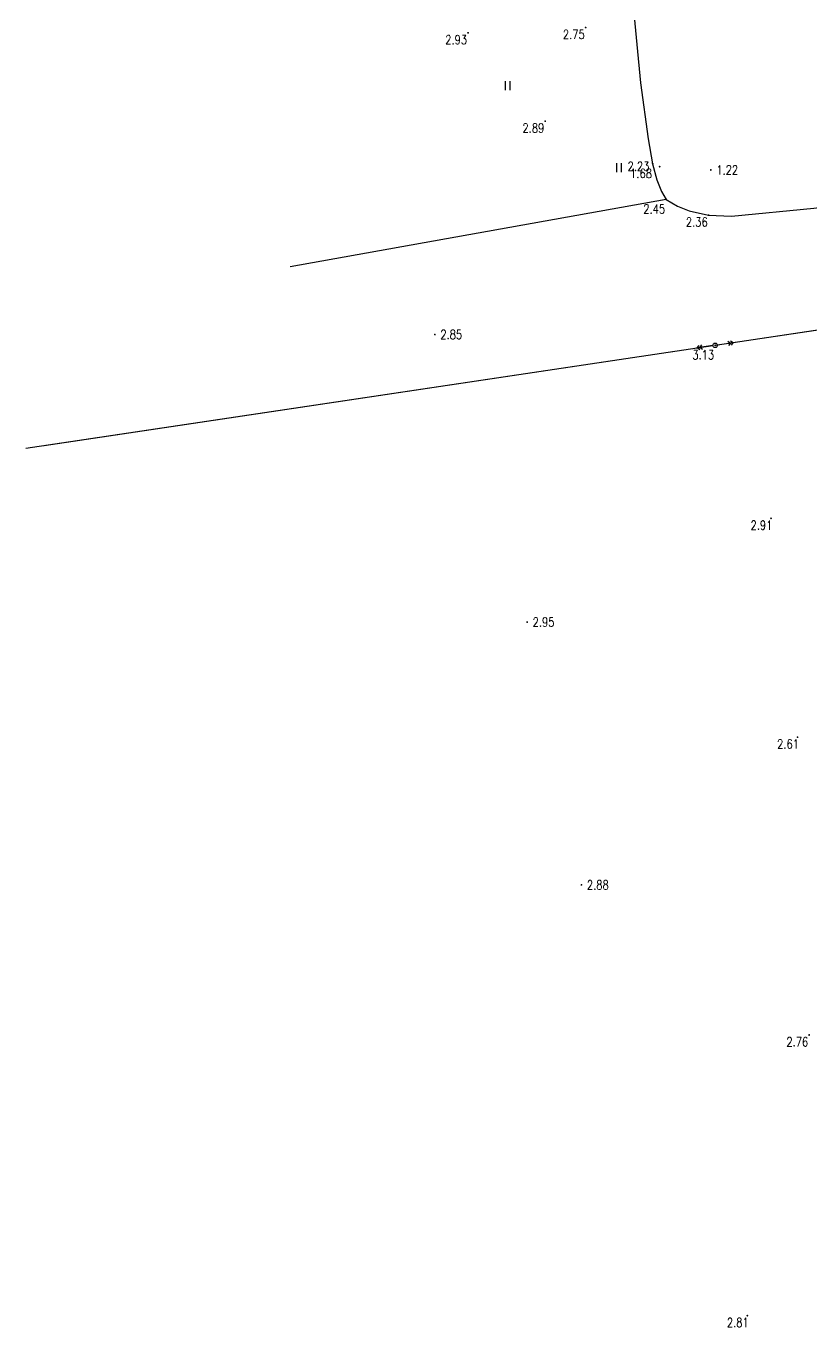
# Model space of a CAD drawing. Extents: x 500064 to 501389, y 2542464 to 2545400.
# Drawn here: x 500618.6 to 500704.8, y 2543398.8 to 2543541.7 of the extents above; entities that cross this region are included whole.
import ezdxf
from ezdxf.enums import TextEntityAlignment as Align

# ---------------------------------------------------------------- set-up
doc = ezdxf.new("R2010")
doc.units = 0
doc.header["$LTSCALE"] = 0.5
doc.layers.get('0').update_dxf_attribs({"linetype": 'CONTINUOUS', "lineweight": 5})
doc.layers.add('GCD', color=8, linetype='CONTINUOUS')
doc.layers.add('地形图', color=8, linetype='CONTINUOUS')
doc.styles.add('HZ', font='romans.shx', dxfattribs={"width": 0.8, "bigfont": 'hztxt.shx'})
doc.linetypes.add('10421', pattern='A,2,[150,AAA.SHX,S=1,R=0,X=0,Y=1],1e-11', length=2)
doc.linetypes.add('1161', pattern='A,0,[149,AAA.SHX,S=0.15,R=0,X=0,Y=0],-1.6', length=1.6)

# ---------------------------------------------------------------- blocks, each defined once
blk = doc.blocks.new('GC200')
at = {"linetype": 'Continuous', "const_width": 0.2, "flags": 128}
blk.add_lwpolyline([(-0.1, 0, 1), (0.1, 0, 1)], format="xyb", close=True, dxfattribs=at)
blk = doc.blocks.new('gc013a')
at = {"linetype": 'Continuous'}
blk.add_line((0.5, 0), (4, 0), dxfattribs=at)
at = {"linetype": 'Continuous', "flags": 128}
for points in [[(2.88, 0.5), (3.38, 0), (2.88, -0.5)], [(3.5, 0.5), (4, 0), (3.5, -0.5)]]:
    blk.add_lwpolyline(points, dxfattribs=at)
blk = doc.blocks.new('gc121')
for p, q in [((-0.5, -1), (-0.5, 1)), ((0.5, -1), (0.5, 1))]:
    blk.add_line(p, q)
blk = doc.blocks.new('gc170')
at = {"linetype": 'Continuous'}
blk.add_circle((0, 0), 0.5, dxfattribs=at)

msp = doc.modelspace()

# ---------------------------------------------------------------- linework, layer by layer
at = {"layer": '地形图', "linetype": 'Continuous'}
for p, q in [((500696.24, 2543506.9), (500767.92, 2543517.6)), ((500620.6, 2543495.61), (500692.28, 2543506.31))]:
    msp.add_line(p, q, dxfattribs=at)
at = {"layer": '地形图', "linetype": '10421', "flags": 128}
msp.add_lwpolyline([(500718.19, 2543537.69), (500718.24, 2543538.05), (500718.17, 2543538.29), (500718.01, 2543538.47), (500717.79, 2543538.5), (500716.64, 2543538.14), (500716.34, 2543538.26), (500716.22, 2543538.55), (500716.19, 2543539.02), (500717.56, 2543545.34), (500717.69, 2543546.65), (500717.75, 2543548.86), (500717.4, 2543552.4), (500716.74, 2543556.38), (500716.54, 2543558.4), (500716.19, 2543568.04), (500716.14, 2543570.74), (500716.21, 2543572.47), (500716.64, 2543576.73), (500717.27, 2543580.62), (500717.33, 2543582.81), (500717.16, 2543584.43), (500716.47, 2543587.71), (500716.12, 2543588.91), (500715.87, 2543589.42), (500715.51, 2543589.93), (500714.47, 2543591.15), (500713.73, 2543591.75), (500712.92, 2543592.23), (500708.58, 2543593.97), (500704.58, 2543595.28), (500699.51, 2543596.41), (500694.36, 2543597.5), (500693.31, 2543597.53), (500692.41, 2543597.3), (500690.8, 2543595.88), (500689.04, 2543593.86), (500686.18, 2543590.13), (500684.1, 2543586.81), (500682.97, 2543584), (500682.05, 2543579.61), (500681.51, 2543574.06), (500681.5, 2543570.72), (500681.67, 2543564.49), (500681.95, 2543562.82), (500682.4, 2543561.49), (500683.92, 2543559.04), (500684.4, 2543557.69), (500684.79, 2543555.42), (500685.2, 2543552.01), (500685.34, 2543550.49), (500685.33, 2543549.25), (500685.17, 2543546.29), (500685.18, 2543544.64), (500686.06, 2543535.42), (500686.92, 2543529.26), (500687.4, 2543526.54), (500687.85, 2543524.75), (500688.39, 2543523.49), (500688.88, 2543522.62), (500690.13, 2543521.86), (500691.41, 2543521.37), (500693.55, 2543520.88), (500696.07, 2543520.79), (500705.09, 2543521.65), (500707.82, 2543521.97), (500709.49, 2543522.67), (500711.17, 2543523.7), (500712.57, 2543524.73), (500714.04, 2543525.96), (500715.11, 2543527.66), (500716.04, 2543529.73), (500716.63, 2543531.59)], close=True, dxfattribs=at)
at = {"layer": '地形图', "linetype": '1161', "flags": 128}
msp.add_lwpolyline([(500688.88, 2543522.62), (500647.62, 2543515.21)], dxfattribs=at)
at = {"layer": '地形图', "linetype": 'Continuous', "flags": 128}
for points in [[(500694.26, 2543506.6), (500769.65, 2543517.85)], [(500618.62, 2543495.31), (500694.01, 2543506.56)]]:
    msp.add_lwpolyline(points, dxfattribs=at)

# ---------------------------------------------------------------- block references
at = {"layer": '地形图', "linetype": 'Continuous'}
ref = msp.add_blockref('GC200', (500680.05, 2543541.48, 2.75), dxfattribs=dict(at, xscale=0.5, yscale=0.5, zscale=0.5))
ref.add_attrib('height', '2.75', dxfattribs={"layer": 'GCD', "linetype": 'Continuous', "height": 1, "style": 'HZ', "width": 0.8}).set_placement((500677.55, 2543540.73, 2.75), align=Align.MIDDLE_LEFT)
ref = msp.add_blockref('GC200', (500667.14, 2543540.9, 2.93), dxfattribs=dict(at, xscale=0.5, yscale=0.5, zscale=0.5))
ref.add_attrib('height', '2.93', dxfattribs={"layer": 'GCD', "linetype": 'Continuous', "height": 1, "style": 'HZ', "width": 0.8}).set_placement((500664.64, 2543540.15, 2.93), align=Align.MIDDLE_LEFT)
at = {"layer": '地形图', "linetype": 'Continuous', "xscale": 0.5, "yscale": 0.5}
for name, p in [('gc121', (500671.5, 2543535.11)), ('gc121', (500683.73, 2543526.11)), ('gc170', (500694.26, 2543506.6))]:
    msp.add_blockref(name, p, dxfattribs=at)
at = {"layer": '地形图', "linetype": 'Continuous'}
ref = msp.add_blockref('GC200', (500675.61, 2543531.2, 2.89), dxfattribs=dict(at, xscale=0.5, yscale=0.5, zscale=0.5))
ref.add_attrib('height', '2.89', dxfattribs={"layer": 'GCD', "linetype": 'Continuous', "height": 1, "style": 'HZ', "width": 0.8}).set_placement((500673.11, 2543530.45, 2.89), align=Align.MIDDLE_LEFT)
ref = msp.add_blockref('GC200', (500687.4, 2543526.54, 2.23), dxfattribs=dict(at, xscale=0.5, yscale=0.5, zscale=0.5))
ref.add_attrib('height', '2.23', dxfattribs={"layer": 'GCD', "linetype": 'Continuous', "height": 1, "style": 'HZ', "width": 0.8}).set_placement((500684.65, 2543526.25, 2.23), align=Align.MIDDLE_LEFT)
ref = msp.add_blockref('GC200', (500688.18, 2543526.21, 1.68), dxfattribs=dict(at, xscale=0.5, yscale=0.5, zscale=0.5))
ref.add_attrib('height', '1.68', dxfattribs={"layer": 'GCD', "linetype": 'Continuous', "height": 1, "style": 'HZ', "width": 0.8}).set_placement((500684.93, 2543525.47, 1.68), align=Align.MIDDLE_LEFT)
ref = msp.add_blockref('GC200', (500693.79, 2543525.85, 1.22), dxfattribs=dict(at, xscale=0.5, yscale=0.5, zscale=0.5))
ref.add_attrib('height', '1.22', dxfattribs={"layer": 'GCD', "linetype": 'Continuous', "height": 1, "style": 'HZ', "width": 0.8}).set_placement((500694.39, 2543525.85, 1.22), align=Align.MIDDLE_LEFT)
ref = msp.add_blockref('GC200', (500688.88, 2543522.62, 2.45), dxfattribs=dict(at, xscale=0.5, yscale=0.5, zscale=0.5))
ref.add_attrib('height', '2.45', dxfattribs={"layer": 'GCD', "linetype": 'Continuous', "height": 1, "style": 'HZ', "width": 0.8}).set_placement((500686.38, 2543521.57, 2.45), align=Align.MIDDLE_LEFT)
ref = msp.add_blockref('GC200', (500693.55, 2543520.88, 2.36), dxfattribs=dict(at, xscale=0.5, yscale=0.5, zscale=0.5))
ref.add_attrib('height', '2.36', dxfattribs={"layer": 'GCD', "linetype": 'Continuous', "height": 1, "style": 'HZ', "width": 0.8}).set_placement((500691.05, 2543520.13, 2.36), align=Align.MIDDLE_LEFT)
ref = msp.add_blockref('GC200', (500663.5, 2543507.78, 2.85), dxfattribs=dict(at, xscale=0.5, yscale=0.5, zscale=0.5))
ref.add_attrib('height', '2.85', dxfattribs={"layer": 'GCD', "linetype": 'Continuous', "height": 1, "style": 'HZ', "width": 0.8}).set_placement((500664.1, 2543507.78, 2.85), align=Align.MIDDLE_LEFT)
at = {"layer": '地形图', "linetype": 'Continuous', "xscale": 0.4999999999483324, "yscale": 0.5}
for rotation in [188.4891380388181, 8.489138038818137]:
    msp.add_blockref('gc013a', (500694.26, 2543506.6), dxfattribs=dict(at, rotation=rotation))
at = {"layer": '地形图', "linetype": 'Continuous'}
ref = msp.add_blockref('GC200', (500694.26, 2543506.6, 3.13), dxfattribs=dict(at, xscale=0.5, yscale=0.5, zscale=0.5))
ref.add_attrib('height', '3.13', dxfattribs={"layer": 'GCD', "linetype": 'Continuous', "height": 1, "style": 'HZ', "width": 0.8}).set_placement((500691.76, 2543505.55, 3.13), align=Align.MIDDLE_LEFT)
ref = msp.add_blockref('GC200', (500700.4, 2543487.6, 2.91), dxfattribs=dict(at, xscale=0.5, yscale=0.5, zscale=0.5))
ref.add_attrib('height', '2.91', dxfattribs={"layer": 'GCD', "linetype": 'Continuous', "height": 1, "style": 'HZ', "width": 0.8}).set_placement((500698.15, 2543486.85, 2.91), align=Align.MIDDLE_LEFT)
ref = msp.add_blockref('GC200', (500673.63, 2543476.21, 2.95), dxfattribs=dict(at, xscale=0.5, yscale=0.5, zscale=0.5))
ref.add_attrib('height', '2.95', dxfattribs={"layer": 'GCD', "linetype": 'Continuous', "height": 1, "style": 'HZ', "width": 0.8}).set_placement((500674.23, 2543476.21, 2.95), align=Align.MIDDLE_LEFT)
ref = msp.add_blockref('GC200', (500703.31, 2543463.57, 2.61), dxfattribs=dict(at, xscale=0.5, yscale=0.5, zscale=0.5))
ref.add_attrib('height', '2.61', dxfattribs={"layer": 'GCD', "linetype": 'Continuous', "height": 1, "style": 'HZ', "width": 0.8}).set_placement((500701.06, 2543462.82, 2.61), align=Align.MIDDLE_LEFT)
ref = msp.add_blockref('GC200', (500679.59, 2543447.36, 2.88), dxfattribs=dict(at, xscale=0.5, yscale=0.5, zscale=0.5))
ref.add_attrib('height', '2.88', dxfattribs={"layer": 'GCD', "linetype": 'Continuous', "height": 1, "style": 'HZ', "width": 0.8}).set_placement((500680.19, 2543447.36, 2.88), align=Align.MIDDLE_LEFT)
ref = msp.add_blockref('GC200', (500704.58, 2543430.88, 2.76), dxfattribs=dict(at, xscale=0.5, yscale=0.5, zscale=0.5))
ref.add_attrib('height', '2.76', dxfattribs={"layer": 'GCD', "linetype": 'Continuous', "height": 1, "style": 'HZ', "width": 0.8}).set_placement((500702.08, 2543430.13, 2.76), align=Align.MIDDLE_LEFT)
ref = msp.add_blockref('GC200', (500697.8, 2543400.07, 2.81), dxfattribs=dict(at, xscale=0.5, yscale=0.5, zscale=0.5))
ref.add_attrib('height', '2.81', dxfattribs={"layer": 'GCD', "linetype": 'Continuous', "height": 1, "style": 'HZ', "width": 0.8}).set_placement((500695.55, 2543399.32, 2.81), align=Align.MIDDLE_LEFT)

doc.saveas('drawing.dxf')
